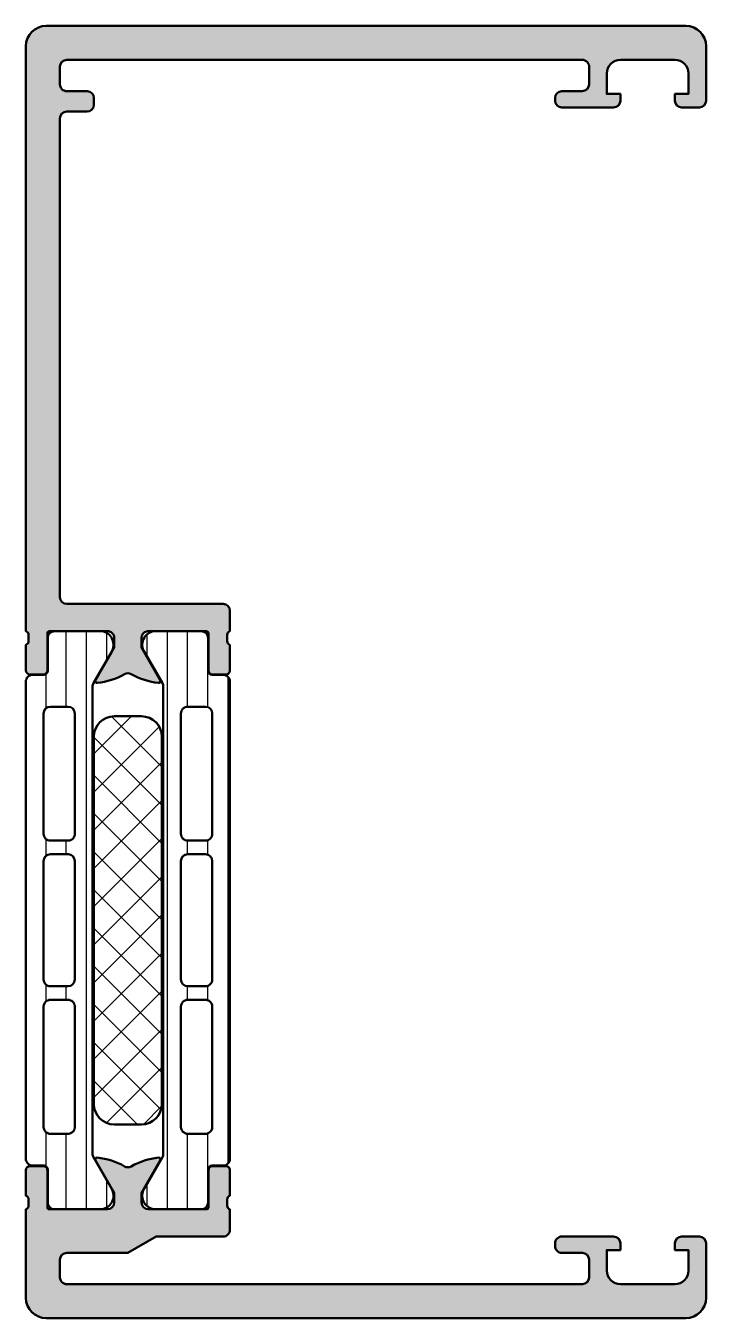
# Model space of a CAD drawing. Extents: x 0 to 50, y 0 to 95.
import ezdxf

# ---------------------------------------------------------------- set-up
doc = ezdxf.new("R2010")
doc.units = 0
for name, color, linetype, lineweight in [('0S-Alu contour', 7, 'Continuous', 50), ('0S-Alu hatch', 252, 'Continuous', 25), ('0S-Plastic contour', 254, 'Continuous', 50), ('0S-Plastic hatch', 253, 'Continuous', 25), ('0S-PT contour', 91, 'Continuous', 50), ('0S-PT hatch', 103, 'Continuous', 25)]:
    doc.layers.add(name, color=color, linetype=linetype, lineweight=lineweight)
pattern_1 = [(90, (0, 0), (-1.4859, 0), [])]

# ---------------------------------------------------------------- blocks, each defined once
blk = doc.blocks.new('347360__D54061AF_8DDD_48C8_8653_95CBA10AABAC_')
at = {"layer": '0S-Alu hatch'}
h = blk.add_hatch(color=256, dxfattribs=at)
edge = h.paths.add_edge_path()
edge.add_line((2.13e-14, 93.50000762937893), (2.13e-14, 50.50001144409177))
edge.add_ellipse((-0.0788364465430547, 50.23249085209862), major_axis=(-0.2788950563274777, 0), ratio=1, start_angle=178.8354106259022, end_angle=253.58012358050348, ccw=False)
edge.add_line((0.2000010000000326, 50.22682244410024), (0.2000010000000358, 49.77322844410029))
edge.add_ellipse((-0.0788670956431253, 49.76756778462319), major_axis=(-0.2789255417371433, 0), ratio=1, start_angle=106.4245945553568, end_angle=181.1628700728938, ccw=False)
edge.add_line((5.03e-14, 49.50002444410026), (4.97e-14, 47.62001344409177))
edge.add_arc((0.300000000000054, 47.62001344409176), 0.3000000000000043, 180, 270)
edge.add_line((0.300000000000054, 47.32001344409176), (1.279974319042842, 47.32001344409176))
edge.add_arc((1.279974319042828, 47.62001344409175), 0.2999999999999971, 270.0000000000027, 360)
edge.add_line((1.579974319042825, 47.62001344409175), (1.579974319042797, 50.38001144409176))
edge.add_ellipse((1.69997431904282, 50.38001144409174), major_axis=(-0.1200000000000234, 0), ratio=1, start_angle=270.0000000000022, end_angle=360, ccw=False)
edge.add_line((1.699974319042816, 50.50001144409177), (6.000000000000021, 50.50001144409177))
edge.add_ellipse((6.000000000000039, 50.00001144409175), major_axis=(-0.5000000000000142, 0), ratio=1, start_angle=180, end_angle=270.00000000000205, ccw=False)
edge.add_line((6.500000000000049, 50.00001144409175), (6.500000000000021, 49.30001144409178))
edge.add_line((6.500000000000021, 49.30001144409178), (5.121279662888774, 46.91178895649833))
edge.add_arc((5.23811978464833, 46.83813122874009), 0.1381197846483068, 147.7720668596282, 275.622577550793)
edge.add_arc((4.761776758826213, 51.67662030593954), 4.999999999999959, 275.6225775507937, 299.858443249257)
edge.add_ellipse((7.500000415319462, 46.90670089288645), major_axis=(-0.5000000000000375, 0), ratio=1, start_angle=240.1415667282923, end_angle=299.85844324925404, ccw=False)
edge.add_arc((10.23822324117367, 51.67662078277679), 5.000000000000002, 240.1415667282934, 264.3774224492077)
edge.add_arc((9.76188021535168, 46.83813170557723), 0.1381197846482663, 264.37742244921, 392.2279331403752)
edge.add_line((9.878720337111197, 46.91178943333546), (8.499999999999964, 49.30001192092894))
edge.add_line((8.499999999999964, 49.30001192092894), (8.499999999999979, 50.00001192092892))
edge.add_ellipse((8.999999999999966, 50.00001192092894), major_axis=(-0.4999999999999876, 0), ratio=1, start_angle=269.9999999999994, end_angle=360, ccw=False)
edge.add_line((8.999999999999972, 50.50001192092892), (13.30002568095718, 50.50001192092892))
edge.add_ellipse((13.30002568095718, 50.38001192092894), major_axis=(-0.1199999999999832, 0), ratio=1, start_angle=180, end_angle=269.99999999999744, ccw=False)
edge.add_line((13.42002568095716, 50.38001192092895), (13.42002568095716, 47.62001392092895))
edge.add_arc((13.72002568095717, 47.62001392092892), 0.3000000000000114, 180, 270)
edge.add_line((13.72002568095717, 47.32001392092891), (14.69999999999995, 47.32001392092894))
edge.add_arc((14.69999999999997, 47.62001392092893), 0.2999999999999971, 269.9999999999973, 360)
edge.add_line((14.99999999999996, 47.62001392092893), (14.99999999999996, 49.50002492093739))
edge.add_ellipse((15.07886709564318, 49.76756826146036), major_axis=(-0.2789255417371929, 0), ratio=1, start_angle=-1.1628700728962258, end_angle=73.57540544463671, ccw=False)
edge.add_line((14.79999899999997, 49.77322892093747), (14.79999899999998, 50.22682292093745))
edge.add_ellipse((15.07882580979178, 50.23249111270431), major_axis=(-0.278884417378558, 0), ratio=1, start_angle=-73.58012358050507, end_angle=1.1645893741006716, ccw=False)
edge.add_line((14.99999237060545, 50.50000149964777), (14.99999237060547, 52.00001144408654))
edge.add_arc((14.49999237060541, 52.00001144409173), 0.500000000000064, 0, 90)
edge.add_line((14.49999237060541, 52.50001144409179), (2.999992370605461, 52.50001144409179))
edge.add_ellipse((2.99999237060026, 53.00001144410117), major_axis=(-0.5000000000093792, 0), ratio=1, start_angle=0.0004371321069243095, end_angle=90.000000000596, ccw=False)
edge.add_line((2.499992370605433, 53.00000762940391), (2.499992370605433, 88.19999694823696))
edge.add_ellipse((2.999992370605477, 88.19999694824214), major_axis=(-0.5000000000000449, 0), ratio=1, start_angle=270.00000000000273, end_angle=360, ccw=False)
edge.add_line((2.999992370605454, 88.69999694824219), (4.499992370615906, 88.69999694824219))
edge.add_arc((4.499992370605497, 89.19999694824217), 0.4999999999999929, 270.0000000011929, 360)
edge.add_line((4.99999237060549, 89.19999694824217), (4.999992370605461, 89.69999694823699))
edge.add_arc((4.499992370605461, 89.69999694824219), 0.5, 0, 90)
edge.add_line((4.499992370605461, 90.19999694824219), (2.999992370615835, 90.19999694824219))
edge.add_ellipse((2.999992370605473, 90.69999694824216), major_axis=(-0.4999999999999858, 0), ratio=1, start_angle=0, end_angle=90.0000000011874, ccw=False)
edge.add_line((2.49999237060549, 90.69999694824216), (2.499992370605433, 91.99999999999477))
edge.add_ellipse((2.999992370605484, 91.99999999999993), major_axis=(-0.5000000000000516, 0), ratio=1, start_angle=270.0000000000002, end_angle=360, ccw=False)
edge.add_line((2.999992370605482, 92.5), (40.89998626708982, 92.5))
edge.add_ellipse((40.89998626708982, 91.99999999999999), major_axis=(-0.5000000000000142, 0), ratio=1, start_angle=180, end_angle=270.0000000000008, ccw=False)
edge.add_line((41.39998626708984, 92), (41.39998626708983, 90.69999694823699))
edge.add_ellipse((40.8999786376371, 90.70000457775313), major_axis=(-0.5000076295109405, 0), ratio=1, start_angle=89.9999999999992, end_angle=179.9991257349525, ccw=False)
edge.add_line((40.89997863763709, 90.19999694824219), (39.39998626708982, 90.19999694824219))
edge.add_arc((39.39998626708983, 89.69999694818397), 0.5000000000582006, 90.00000000000081, 179.9991257366199)
edge.add_line((38.89998626708984, 89.70000457757124), (38.89998626708985, 89.4999999999948))
edge.add_arc((39.39998626708987, 89.50000000000001), 0.5000000000000142, 180, 270)
edge.add_line((39.39998626708987, 89), (43.19998931883723, 89))
edge.add_arc((43.19997405959291, 89.5000152590219), 0.5000152592547341, 270.0017485272334, 360)
edge.add_line((43.69998931884764, 89.5000152590219), (43.69998931884764, 90))
edge.add_line((43.69998931884764, 90), (42.69998931884765, 90))
edge.add_line((42.69998931884765, 90), (42.69998931884765, 91.49999999998958))
edge.add_ellipse((43.69998931884764, 91.50000000000001), major_axis=(-0.9999999999999928, 0), ratio=1, start_angle=269.9999999999996, end_angle=360, ccw=False)
edge.add_line((43.69998931884764, 92.5), (47.69998931884765, 92.5))
edge.add_ellipse((47.69997405982574, 91.4999847410945), major_axis=(-1.000015259021909, 0), ratio=1, start_angle=180, end_angle=269.999125735786, ccw=False)
edge.add_line((48.69998931884766, 91.4999847410945), (48.69998931884766, 90))
edge.add_line((48.69998931884766, 90), (47.69998931884765, 90))
edge.add_line((47.69998931884765, 90), (47.69998931884765, 89.4999999999948))
edge.add_arc((48.19998931884765, 89.50000000000001), 0.5000000000000071, 180, 270)
edge.add_line((48.19998931884765, 89), (49.49998474116316, 89))
edge.add_arc((49.49998474115274, 89.50000762951095), 0.5000076295109439, 270.0000000011944, 359.9991257349525)
edge.add_line((49.99999237060547, 89.49999999999272), (49.99999237060547, 93.4999999999844))
edge.add_arc((48.49999237060546, 93.49999999999999), 1.500000000000014, 0, 90)
edge.add_line((48.49999237060546, 95), (1.499992370605461, 95))
edge.add_arc((1.499992370605466, 93.50000762939457), 1.499992370605445, 90.00000000000018, 180)
at = {"layer": '0S-Alu contour', "color": 7}
for points in [[(48.49999237060546, 95), (1.499992370605461, 95)], [(2.13e-14, 93.50000762937893), (2.13e-14, 50.50001144409177)], [(49.99999237060547, 89.49999999999272), (49.99999237060547, 93.4999999999844)], [(2.999992370605482, 92.5), (40.89998626708982, 92.5)], [(43.69998931884764, 92.5), (47.69998931884765, 92.5)], [(2.49999237060549, 90.69999694824216), (2.499992370605433, 91.99999999999477)], [(41.39998626708984, 92), (41.39998626708983, 90.69999694823699)], [(43.69998931884764, 89.5000152590219), (43.69998931884764, 90), (42.69998931884765, 90), (42.69998931884765, 91.49999999998958)], [(48.69998931884766, 91.4999847410945), (48.69998931884766, 90), (47.69998931884765, 90), (47.69998931884765, 89.4999999999948)], [(4.499992370605461, 90.19999694824219), (2.999992370615835, 90.19999694824219)], [(4.99999237060549, 89.19999694824217), (4.999992370605461, 89.69999694823699)], [(38.89998626708984, 89.70000457757124), (38.89998626708985, 89.4999999999948)], [(40.89997863763709, 90.19999694824219), (39.39998626708982, 90.19999694824219)], [(2.999992370605454, 88.69999694824219), (4.499992370615906, 88.69999694824219)], [(39.39998626708987, 89), (43.19998931883723, 89)], [(48.19998931884765, 89), (49.49998474116316, 89)], [(2.499992370605433, 53.00000762940391), (2.499992370605433, 88.19999694823696)], [(14.49999237060541, 52.50001144409179), (2.999992370605461, 52.50001144409179)], [(14.99999237060545, 50.50000149964777), (14.99999237060547, 52.00001144408654)], [(1.579974319042825, 47.62001344409175), (1.579974319042797, 50.38001144409176)], [(1.699974319042816, 50.50001144409177), (6.000000000000021, 50.50001144409177)], [(8.999999999999972, 50.50001192092892), (13.30002568095718, 50.50001192092892)], [(13.42002568095716, 50.38001192092895), (13.42002568095716, 47.62001392092895)], [(5.03e-14, 49.50002444410026), (4.97e-14, 47.62001344409177)], [(0.2000010000000326, 50.22682244410024), (0.2000010000000358, 49.77322844410029)], [(6.500000000000049, 50.00001144409175), (6.500000000000021, 49.30001144409178), (5.121279662888774, 46.91178895649833)], [(9.878720337111197, 46.91178943333546), (8.499999999999964, 49.30001192092894), (8.499999999999979, 50.00001192092892)], [(14.79999899999997, 49.77322892093747), (14.79999899999998, 50.22682292093745)], [(14.99999999999996, 47.62001392092893), (14.99999999999996, 49.50002492093739)], [(0.300000000000054, 47.32001344409176), (1.279974319042842, 47.32001344409176)], [(13.72002568095717, 47.32001392092891), (14.69999999999995, 47.32001392092894)]]:
    blk.add_lwpolyline(points, dxfattribs=at)
for centre, radius, start, end in [((1.499992370605466, 93.50000762939457), 1.499992370605445, 90.00000000000018, 180), ((48.49999237060546, 93.49999999999999), 1.500000000000014, 0, 90), ((4.499992370605461, 89.69999694824219), 0.5, 0, 90), ((39.39998626708983, 89.69999694818397), 0.5000000000582006, 90.00000000000081, 179.9991257366199), ((39.39998626708987, 89.50000000000001), 0.5000000000000142, 180, 270), ((43.19997405959291, 89.5000152590219), 0.5000152592547341, 270.0017485272334, 0), ((48.19998931884765, 89.50000000000001), 0.5000000000000071, 180, 270), ((49.49998474115274, 89.50000762951095), 0.5000076295109439, 270.0000000011944, 359.9991257349525), ((4.499992370605497, 89.19999694824217), 0.4999999999999929, 270.0000000011929, 0), ((14.49999237060541, 52.00001144409173), 0.500000000000064, 0, 90), ((0.300000000000054, 47.62001344409176), 0.3000000000000043, 180, 270), ((1.279974319042828, 47.62001344409175), 0.2999999999999971, 270.0000000000027, 0), ((13.72002568095717, 47.62001392092892), 0.3000000000000114, 180, 270), ((14.69999999999997, 47.62001392092893), 0.2999999999999971, 269.9999999999973, 0), ((5.23811978464833, 46.83813122874009), 0.1381197846483068, 147.7720668596282, 275.622577550793), ((4.761776758826213, 51.67662030593954), 4.999999999999959, 275.6225775507937, 299.858443249257), ((10.23822324117367, 51.67662078277679), 5.000000000000002, 240.1415667282934, 264.3774224492077), ((9.76188021535168, 46.83813170557723), 0.1381197846482663, 264.37742244921, 32.22793314037525)]:
    blk.add_arc(centre, radius, start, end, dxfattribs=at)
at = {"layer": '0S-Alu contour', "color": 7, "extrusion": (0, 0, -1)}
for centre, radius, start, end in [((-2.999992370605484, 91.99999999999993), 0.5000000000000516, 0, 89.9999999999998), ((-40.89998626708982, 91.99999999999999), 0.5000000000000142, 89.9999999999992, 180), ((-43.69998931884764, 91.50000000000001), 0.9999999999999928, 0, 90.0000000000004), ((-47.69997405982574, 91.4999847410945), 1.000015259021909, 90.000874264214, 180), ((-2.999992370605473, 90.69999694824216), 0.4999999999999858, 269.9999999988126, 0), ((-40.8999786376371, 90.70000457775313), 0.5000076295109405, 180.0008742650475, 270.0000000000008), ((-2.999992370605477, 88.19999694824214), 0.5000000000000449, 0, 89.99999999999729), ((-2.99999237060026, 53.00001144410117), 0.5000000000093792, 269.999999999404, 359.9995628678931), ((0.0788364465430547, 50.23249085209862), 0.2788950563274777, 106.4198764194965, 181.1645893740978), ((-1.69997431904282, 50.38001144409174), 0.1200000000000234, 0, 89.99999999999777), ((-6.000000000000039, 50.00001144409175), 0.5000000000000142, 89.99999999999797, 180), ((-8.999999999999966, 50.00001192092894), 0.4999999999999876, 0, 90.00000000000063), ((-13.30002568095718, 50.38001192092894), 0.1199999999999832, 90.00000000000254, 180), ((-15.07882580979178, 50.23249111270431), 0.278884417378558, 358.8354106258993, 73.58012358050505), ((0.0788670956431253, 49.76756778462319), 0.2789255417371433, 178.8371299271062, 253.5754054446432), ((-15.07886709564318, 49.76756826146036), 0.2789255417371929, 286.4245945553633, 1.162870072896254), ((-7.500000415319462, 46.90670089288645), 0.5000000000000375, 60.14155675074598, 119.8584332717077)]:
    blk.add_arc(centre, radius, start, end, dxfattribs=at)
blk = doc.blocks.new('284013__E1E2857A_CF78_4829_8A2C_AEB4FCBEB724___E35D1C4D_C766_4CEA_B4B8_983F280C32CA_')
at = {"layer": '0S-Plastic hatch'}
h = blk.add_hatch(dxfattribs=at)
h.set_pattern_fill('ANSI31', color=256, scale=0.4680000000000001, angle=45, style=0)
h.set_pattern_definition(pattern_1)
edge = h.paths.add_edge_path()
edge.add_line((-0.0012467035581391, 46.79235132416485), (-0.0001340142633989, 11.70985797248088))
edge.add_arc((0.4998633065964545, 11.70987340386518), 0.4999973210979823, 180.001768315893, 270.0023822800018)
edge.add_line((0.4998840957999318, 11.20987608319939), (1.310215428614049, 11.20990470961758))
edge.add_ellipse((1.310226294848365, 10.90990470981438), major_axis=(-0.299999999999997, 0), ratio=1, start_angle=180.0020752978986, end_angle=270.0020752978854, ccw=False)
edge.add_line((1.610226294651571, 10.90991557604876), (1.60998127407075, 8.50991718266322))
edge.add_arc((2.109977251276986, 8.509932653282977), 0.4999959774455781, 180.0017728167248, 270.0023777790715)
edge.add_line((2.109998001146886, 8.009936676267959), (5.58653949695273, 8.01006332373204))
edge.add_arc((5.444192996070955, 8.99987624320274), 0.99999607092448, 278.1836833497855, 392.7290913977265)
edge.add_line((6.285426062291204, 9.54054163895327), (4.966873632834801, 11.82415072820264))
edge.add_ellipse((5.399877294086848, 12.07416638639704), major_axis=(-0.5000000000000548, 0), ratio=1, start_angle=0.0021352027151237962, end_angle=30.002071897230223, ccw=False)
edge.add_line((4.899877294433988, 12.07414775323825), (4.898790982002924, 46.42841650883724))
edge.add_ellipse((5.398790981693654, 46.42843409645905), major_axis=(-0.5000000000000546, 0), ratio=1, start_angle=-29.997921301460906, end_angle=0.002015393048509395, ccw=False)
edge.add_line((4.96576921005295, 46.67841838653585), (6.284156207839994, 48.96212298779094))
edge.add_arc((5.442883977181207, 49.50272744188541), 0.999996070924482, 327.2750591980466, 441.8204672459869)
edge.add_line((5.585158774095422, 50.49255067056184), (2.108617278289578, 50.49242402309775))
edge.add_arc((2.108632748909335, 49.99242804589152), 0.4999959774455675, 90.00177281669983, 180.0023777790715)
edge.add_line((1.608636771894328, 49.99240729602163), (1.609055652107126, 47.59240892668312))
edge.add_ellipse((1.309055652303919, 47.5923980604488), major_axis=(-0.2999999999999983, 0), ratio=1, start_angle=90.00207529789878, end_angle=180.0020752978986, ccw=False)
edge.add_line((1.309066518538305, 47.2923980606456), (0.4987351857233327, 47.2923694342274))
edge.add_arc((0.4987506171076359, 46.79237211336756), 0.4999973210979623, 90.00176831585982, 180.0023822800018)
edge = h.paths.add_edge_path()
edge.add_ellipse((1.799299425531599, 44.45130058249147), major_axis=(-0.4999847412109306, 0), ratio=1, start_angle=270, end_angle=360, ccw=False)
edge.add_line((1.799299425531599, 44.9512853237024), (3.099310106683957, 44.9512853237024))
edge.add_ellipse((3.099310106683957, 44.45127006491335), major_axis=(-0.5000152587890554, 0), ratio=1, start_angle=180, end_angle=270, ccw=False)
edge.add_line((3.599325365473012, 44.45127006490816), (3.59932536547301, 35.60129142722047))
edge.add_ellipse((3.099329004829687, 35.60128778786141), major_axis=(-0.4999963606565682, 0), ratio=1, start_angle=89.99958295740907, end_angle=180.0004170428646, ccw=False)
edge.add_line((3.09932536547301, 35.10129142721809), (1.799331259206248, 35.10129142721809))
edge.add_ellipse((1.799314686408289, 35.60129142903105), major_axis=(-0.5000000020876216, 0), ratio=1, start_angle=0, end_angle=90.00189910274798, ccw=False)
edge.add_line((1.299314684320667, 35.60129142721294), (1.299314684320668, 44.45130058249147))
edge = h.paths.add_edge_path()
edge.add_line((3.59932536547301, 33.6012914272129), (3.599325365473009, 24.90128532369721))
edge.add_ellipse((3.099325365472994, 24.90128532370242), major_axis=(-0.5000000000000142, 0), ratio=1, start_angle=90, end_angle=180, ccw=False)
edge.add_line((3.099325365472994, 24.4012853237024), (1.799314684331067, 24.4012853237024))
edge.add_ellipse((1.79931468432065, 24.90128532370241), major_axis=(-0.5, 0), ratio=1, start_angle=0, end_angle=90.00000000119371, ccw=False)
edge.add_line((1.29931468432065, 24.90128532370241), (1.299314684320666, 33.60129142721289))
edge.add_ellipse((1.799314684320666, 33.60129142721809), major_axis=(-0.5, 0), ratio=1, start_angle=270, end_angle=360, ccw=False)
edge.add_line((1.799314684320666, 34.10129142721809), (3.099325365473025, 34.10129142721809))
edge.add_ellipse((3.099325365473021, 33.6012914272181), major_axis=(-0.4999999999999894, 0), ratio=1, start_angle=180, end_angle=269.9999999999996, ccw=False)
edge = h.paths.add_edge_path()
edge.add_line((1.299314684310274, 14.05129142791138), (1.299314684310276, 22.90128532439565))
edge.add_ellipse((1.799314686467582, 22.9012853225182), major_axis=(-0.5000000021573064, 0), ratio=1, start_angle=269.99810091050426, end_angle=360, ccw=False)
edge.add_line((1.799331259149896, 23.40128532440085), (3.09932536546029, 23.40128532440087))
edge.add_ellipse((3.099329004819355, 22.9012889637576), major_axis=(-0.4999963606565109, 0), ratio=1, start_angle=179.9995829571355, end_angle=270.0004170428646, ccw=False)
edge.add_line((3.59932536546262, 22.90128532440084), (3.599325365462619, 14.05129142791898))
edge.add_ellipse((3.099329004819242, 14.05128778855991), major_axis=(-0.4999963606566215, 0), ratio=1, start_angle=89.9995829574151, end_angle=180.0004170428646, ccw=False)
edge.add_line((3.099325365462618, 13.55129142791654), (1.799331259195854, 13.55129142791654))
edge.add_ellipse((1.799314686397895, 14.05129142972951), major_axis=(-0.5000000020876207, 0), ratio=1, start_angle=0, end_angle=90.00189910274798, ccw=False)
at = {"layer": '0S-Alu contour', "color": 7}
for points in [[(1.799299425531599, 44.9512853237024), (3.099310106683957, 44.9512853237024)], [(1.299314684320667, 35.60129142721294), (1.299314684320668, 44.45130058249147)], [(3.599325365473012, 44.45127006490816), (3.59932536547301, 35.60129142722047)], [(3.09932536547301, 35.10129142721809), (1.799331259206248, 35.10129142721809)], [(1.29931468432065, 24.90128532370241), (1.299314684320666, 33.60129142721289)], [(1.799314684320666, 34.10129142721809), (3.099325365473025, 34.10129142721809)], [(3.59932536547301, 33.6012914272129), (3.599325365473009, 24.90128532369721)], [(3.099325365472994, 24.4012853237024), (1.799314684331067, 24.4012853237024)], [(1.299314684310274, 14.05129142791138), (1.299314684310276, 22.90128532439565)], [(1.799331259149896, 23.40128532440085), (3.09932536546029, 23.40128532440087)], [(3.59932536546262, 22.90128532440084), (3.599325365462619, 14.05129142791898)], [(3.099325365462618, 13.55129142791654), (1.799331259195854, 13.55129142791654)]]:
    blk.add_lwpolyline(points, dxfattribs=at)
at = {"layer": '0S-Alu contour', "color": 7, "extrusion": (0, 0, -1)}
for centre, radius, start, end in [((-1.799299425531599, 44.45130058249147), 0.4999847412109306, 0, 90), ((-3.099310106683957, 44.45127006491335), 0.5000152587890554, 90, 180), ((-1.799314686408289, 35.60129142903105), 0.5000000020876216, 269.998100897252, 0), ((-3.099329004829687, 35.60128778786141), 0.4999963606565682, 179.9995829571354, 270.000417042591), ((-1.799314684320666, 33.60129142721809), 0.5, 0, 90), ((-3.099325365473021, 33.6012914272181), 0.4999999999999894, 90.0000000000004, 180), ((-1.79931468432065, 24.90128532370241), 0.5, 269.9999999988063, 0), ((-3.099325365472994, 24.90128532370242), 0.5000000000000142, 180, 270), ((-1.799314686467582, 22.9012853225182), 0.5000000021573064, 0, 90.00189908949574), ((-3.099329004819355, 22.9012889637576), 0.4999963606565109, 89.99958295713537, 180.0004170428646), ((-1.799314686397895, 14.05129142972951), 0.5000000020876207, 269.998100897252, 0), ((-3.099329004819242, 14.05128778855991), 0.4999963606566215, 179.9995829571354, 270.0004170425849)]:
    blk.add_arc(centre, radius, start, end, dxfattribs=at)
at = {"layer": '0S-Plastic contour', "color": 7}
for points in [[(5.585158774095422, 50.49255067056184), (2.108617278289578, 50.49242402309775)], [(1.608636771894328, 49.99240729602163), (1.609055652107126, 47.59240892668312)], [(4.96576921005295, 46.67841838653585), (6.284156207839994, 48.96212298779094)], [(-0.0012467035581391, 46.79235132416485), (-0.0001340142633989, 11.70985797248088)], [(1.309066518538305, 47.2923980606456), (0.4987351857233327, 47.2923694342274)], [(4.899877294433988, 12.07414775323825), (4.898790982002924, 46.42841650883724)], [(6.285426062291204, 9.54054163895327), (4.966873632834801, 11.82415072820264)], [(0.4998840957999318, 11.20987608319939), (1.310215428614049, 11.20990470961758)], [(1.610226294651571, 10.90991557604876), (1.60998127407075, 8.50991718266322)], [(2.109998001146886, 8.009936676267959), (5.58653949695273, 8.01006332373204)]]:
    blk.add_lwpolyline(points, dxfattribs=at)
for centre, radius, start, end in [((2.108632748909335, 49.99242804589152), 0.4999959774455675, 90.00177281669983, 180.0023777790715), ((5.442883977181207, 49.50272744188541), 0.999996070924482, 327.2750591980466, 81.8204672459869), ((0.4987506171076359, 46.79237211336756), 0.4999973210979623, 90.00176831585982, 180.0023822800018), ((0.4998633065964545, 11.70987340386518), 0.4999973210979823, 180.001768315893, 270.0023822800018), ((5.444192996070955, 8.99987624320274), 0.99999607092448, 278.1836833497855, 32.72909139772652), ((2.109977251276986, 8.509932653282977), 0.4999959774455781, 180.0017728167248, 270.0023777790715)]:
    blk.add_arc(centre, radius, start, end, dxfattribs=at)
at = {"layer": '0S-Plastic contour', "color": 7, "extrusion": (0, 0, -1)}
for centre, radius, start, end in [((-1.309055652303919, 47.5923980604488), 0.2999999999999983, 179.9979247021014, 269.9979247021012), ((-5.398790981693654, 46.42843409645905), 0.5000000000000546, 359.9979846069515, 29.99792130146082), ((-5.399877294086848, 12.07416638639704), 0.5000000000000548, 329.9979281027698, 359.9978647972849), ((-1.310226294848365, 10.90990470981438), 0.299999999999997, 89.99792470211455, 179.9979247021014)]:
    blk.add_arc(centre, radius, start, end, dxfattribs=at)
blk = doc.blocks.new('284013__D1383604_CA91_45D7_9277_7E76BE8F2562___E6EBF105_6AED_401D_83E3_6C3AB80F2539_')
at = {"layer": '0S-Plastic hatch'}
h = blk.add_hatch(dxfattribs=at)
h.set_pattern_fill('ANSI31', color=256, scale=0.4680000000000001, angle=45, style=0)
h.set_pattern_definition(pattern_1)
edge = h.paths.add_edge_path()
edge.add_line((15.00124670355821, 46.79235084732768), (15.00013401426347, 11.70985749564372))
edge.add_ellipse((14.50013669340362, 11.70987292702801), major_axis=(-0.4999973210979801, 0), ratio=1, start_angle=89.99761771999778, end_angle=179.998231684107, ccw=False)
edge.add_line((14.50011590420014, 11.20987560636222), (13.68978457138602, 11.20990423278042))
edge.add_arc((13.6897737051517, 10.90990423297721), 0.2999999999999987, 89.99792470211489, 179.9979247021014)
edge.add_line((13.38977370534849, 10.9099150992116), (13.39001872592932, 8.509916705826056))
edge.add_ellipse((12.89002274872308, 8.509932176445812), major_axis=(-0.4999959774455764, 0), ratio=1, start_angle=89.99762222092829, end_angle=179.9982271832753, ccw=False)
edge.add_line((12.89000199885318, 8.009936199430795), (9.413460503047338, 8.010062846894877))
edge.add_ellipse((9.55580700392911, 8.999875766365578), major_axis=(-0.9999960709244797, 0), ratio=1, start_angle=-32.72909139772662, end_angle=81.81631665021462, ccw=False)
edge.add_line((8.714573937708863, 9.54054116211611), (10.03312636716526, 11.82415025136548))
edge.add_arc((9.600122705933487, 12.07416590955303), 0.4999999999895045, 329.997928102288, 359.9978647979676)
edge.add_line((10.10012270557579, 12.0741472764002), (10.10120901799715, 46.42841603200007))
edge.add_arc((9.601209018341446, 46.42843361963055), 0.4999999999822739, 359.9979846060473, 389.9979213026098)
edge.add_line((10.03423078996174, 46.67841790970713), (8.71584379216008, 48.96212251095377))
edge.add_ellipse((9.55711602281886, 49.50272696504826), major_axis=(-0.9999960709244797, 0), ratio=1, start_angle=-81.82046724598717, end_angle=32.724940801954006, ccw=False)
edge.add_line((9.414841225904652, 50.49255019372468), (12.8913827217105, 50.49242354626059))
edge.add_ellipse((12.89136725109075, 49.99242756905437), major_axis=(-0.4999959774455604, 0), ratio=1, start_angle=179.9976222209286, end_angle=269.9982271833019, ccw=False)
edge.add_line((13.39136322810575, 49.99240681918447), (13.39094434789295, 47.59240844984597))
edge.add_arc((13.69094434769621, 47.59239758361167), 0.3000000000000183, 179.9979247021014, 269.9979247021013)
edge.add_line((13.69093348146183, 47.29239758380844), (14.50126481427674, 47.29236895739023))
edge.add_ellipse((14.50124938289246, 46.79237163653041), major_axis=(-0.4999973210979481, 0), ratio=1, start_angle=179.9976177199983, end_angle=269.99823168414275, ccw=False)
edge = h.paths.add_edge_path()
edge.add_line((11.40067463452706, 44.45126958807099), (11.40067463452706, 35.60129095038093))
edge.add_arc((11.90067099517038, 35.60128731102424), 0.4999963606565535, 179.9995829571354, 270.0004170428646)
edge.add_line((11.90067463452944, 35.10129095038093), (13.20066874079498, 35.10129095038093))
edge.add_arc((13.20068531359177, 35.60129095219392), 0.5000000020876368, 269.998100897386, 360)
edge.add_line((13.7006853156794, 35.60129095219392), (13.7006853156794, 44.45130010564912))
edge.add_arc((13.20070057446851, 44.45130010565433), 0.4999847412109091, 0, 90)
edge.add_line((13.20070057446851, 44.95128484686524), (11.90068989331612, 44.95128484686524))
edge.add_arc((11.9006898933161, 44.4512695880762), 0.5000152587890412, 89.99999999999756, 180)
edge = h.paths.add_edge_path()
edge.add_line((11.40067463452706, 33.60129095037573), (11.40067463452706, 24.90128484686005))
edge.add_arc((11.90067463452705, 24.90128484686524), 0.5, 180, 270)
edge.add_line((11.90067463452705, 24.40128484686524), (13.200685315669, 24.40128484686524))
edge.add_arc((13.20068531567943, 24.90128484686524), 0.4999999999999894, 269.9999999988051, 360)
edge.add_line((13.70068531567942, 24.90128484686524), (13.7006853156794, 33.60129095037573))
edge.add_arc((13.20068531567941, 33.60129095038093), 0.5, 0, 90)
edge.add_line((13.20068531567941, 34.10129095038093), (11.90067463452705, 34.10129095038093))
edge.add_arc((11.90067463452707, 33.60129095038088), 0.5000000000000125, 90.00000000000306, 180)
edge = h.paths.add_edge_path()
edge.add_line((11.40067463453745, 22.90128484756368), (11.40067463453745, 14.05129095107938))
edge.add_arc((11.90067099518083, 14.05128731172275), 0.4999963606566246, 179.9995829571354, 270.0004170428646)
edge.add_line((11.9006746345399, 13.55129095107937), (13.20066874080535, 13.55129095107938))
edge.add_arc((13.20068531360218, 14.05129095289233), 0.5000000020876137, 269.9981008973817, 360)
edge.add_line((13.70068531568979, 14.05129095289233), (13.70068531568979, 22.90128484755849))
edge.add_arc((13.20068531353249, 22.90128484568104), 0.5000000021573042, 0, 90.00189908931405)
edge.add_line((13.20066874085176, 23.40128484756369), (11.90067463453743, 23.4012848475637))
edge.add_arc((11.90067099518071, 22.90128848692044), 0.4999963606565056, 89.99958295740348, 180.0004170428646)
at = {"layer": '0S-Alu contour', "color": 7}
for points in [[(13.20070057446851, 44.95128484686524), (11.90068989331612, 44.95128484686524)], [(11.40067463452706, 44.45126958807099), (11.40067463452706, 35.60129095038093)], [(13.7006853156794, 35.60129095219392), (13.7006853156794, 44.45130010564912)], [(11.90067463452944, 35.10129095038093), (13.20066874079498, 35.10129095038093)], [(11.40067463452706, 33.60129095037573), (11.40067463452706, 24.90128484686005)], [(13.20068531567941, 34.10129095038093), (11.90067463452705, 34.10129095038093)], [(13.70068531567942, 24.90128484686524), (13.7006853156794, 33.60129095037573)], [(11.90067463452705, 24.40128484686524), (13.200685315669, 24.40128484686524)], [(11.40067463453745, 22.90128484756368), (11.40067463453745, 14.05129095107938)], [(13.20066874085176, 23.40128484756369), (11.90067463453743, 23.4012848475637)], [(13.70068531568979, 14.05129095289233), (13.70068531568979, 22.90128484755849)], [(11.9006746345399, 13.55129095107937), (13.20066874080535, 13.55129095107938)]]:
    blk.add_lwpolyline(points, dxfattribs=at)
for centre, radius, start, end in [((11.9006898933161, 44.4512695880762), 0.5000152587890412, 89.99999999999756, 180), ((13.20070057446851, 44.45130010565433), 0.4999847412109091, 0, 90), ((11.90067099517038, 35.60128731102424), 0.4999963606565535, 179.9995829571354, 270.0004170428646), ((13.20068531359177, 35.60129095219392), 0.5000000020876368, 269.998100897386, 0), ((11.90067463452707, 33.60129095038088), 0.5000000000000125, 90.00000000000306, 180), ((13.20068531567941, 33.60129095038093), 0.5, 0, 90), ((11.90067463452705, 24.90128484686524), 0.5, 180, 270), ((13.20068531567943, 24.90128484686524), 0.4999999999999894, 269.9999999988051, 0), ((11.90067099518071, 22.90128848692044), 0.4999963606565056, 89.99958295740348, 180.0004170428646), ((13.20068531353249, 22.90128484568104), 0.5000000021573042, 0, 90.00189908931405), ((11.90067099518083, 14.05128731172275), 0.4999963606566246, 179.9995829571354, 270.0004170428646), ((13.20068531360218, 14.05129095289233), 0.5000000020876137, 269.9981008973817, 0)]:
    blk.add_arc(centre, radius, start, end, dxfattribs=at)
at = {"layer": '0S-Plastic contour', "color": 7}
for points in [[(9.414841225904652, 50.49255019372468), (12.8913827217105, 50.49242354626059)], [(13.39136322810575, 49.99240681918447), (13.39094434789295, 47.59240844984597)], [(10.03423078996174, 46.67841790970713), (8.71584379216008, 48.96212251095377)], [(13.69093348146183, 47.29239758380844), (14.50126481427674, 47.29236895739023)], [(15.00124670355821, 46.79235084732768), (15.00013401426347, 11.70985749564372)], [(10.10012270557579, 12.0741472764002), (10.10120901799715, 46.42841603200007)], [(8.714573937708863, 9.54054116211611), (10.03312636716526, 11.82415025136548)], [(13.38977370534849, 10.9099150992116), (13.39001872592932, 8.509916705826056)], [(14.50011590420014, 11.20987560636222), (13.68978457138602, 11.20990423278042)], [(12.89000199885318, 8.009936199430795), (9.413460503047338, 8.010062846894877)]]:
    blk.add_lwpolyline(points, dxfattribs=at)
at = {"layer": '0S-Plastic contour', "color": 7, "extrusion": (0, 0, -1)}
for centre, radius, start, end in [((-9.55711602281886, 49.50272696504826), 0.9999960709244797, 327.275059198046, 81.82046724598729), ((-12.89136725109075, 49.99242756905437), 0.4999959774455604, 90.00177281669811, 180.0023777790715), ((-14.50124938289246, 46.79237163653041), 0.4999973210979481, 90.00176831585723, 180.0023822800018), ((-14.50013669340362, 11.70987292702801), 0.4999973210979801, 180.001768315893, 270.0023822800022), ((-9.55580700392911, 8.999875766365578), 0.9999960709244797, 278.1836833497854, 32.72909139772663), ((-12.89002274872308, 8.509932176445812), 0.4999959774455764, 180.0017728167248, 270.0023777790717)]:
    blk.add_arc(centre, radius, start, end, dxfattribs=at)
at = {"layer": '0S-Plastic contour', "color": 7}
for centre, radius, start, end in [((13.69094434769621, 47.59239758361167), 0.3000000000000183, 179.9979247021014, 269.9979247021013), ((9.601209018341446, 46.42843361963055), 0.4999999999822739, 359.9979846060473, 29.99792130260975), ((9.600122705933487, 12.07416590955303), 0.4999999999895045, 329.997928102288, 359.9978647979676), ((13.6897737051517, 10.90990423297721), 0.2999999999999987, 89.99792470211489, 179.9979247021014)]:
    blk.add_arc(centre, radius, start, end, dxfattribs=at)
blk = doc.blocks.new('382610__39E585BA_F374_459C_98F7_7A85D8F1DED8_')
at = {"layer": '0S-PT hatch'}
h = blk.add_hatch(dxfattribs=at)
h.set_pattern_fill('ANSI37', color=256, scale=0.625, angle=90, style=0)
h.set_pattern_definition([(135, (0, 0), (-1.403165018917055, -1.403165018917055), []), (225, (0, 0), (1.403165018917055, -1.403165018917055), [])])
edge = h.paths.add_edge_path()
edge.add_line((4.999566663970313, 42.74133491530957), (4.999566663970313, 15.74133491530957))
edge.add_arc((6.499566663970313, 15.74133491530957), 1.5, 180, 270)
edge.add_line((6.499566663970313, 14.24133491530957), (8.499566663970313, 14.24133491530957))
edge.add_arc((8.499566663970313, 15.74133491530957), 1.5, 270, 360)
edge.add_line((9.999566663970313, 15.74133491530957), (9.999566663970313, 42.74133491530958))
edge.add_arc((8.499566663970313, 42.74133491530958), 1.5, 0, 90)
edge.add_line((8.499566663970313, 44.24133491530958), (6.499566663970313, 44.24133491530957))
edge.add_arc((6.499566663970313, 42.74133491530957), 1.5, 90, 180)
at = {"layer": '0S-PT contour', "color": 7}
for points in [[(8.499566663970313, 44.24133491530958), (6.499566663970313, 44.24133491530957)], [(4.999566663970313, 42.74133491530957), (4.999566663970313, 15.74133491530957)], [(9.999566663970313, 15.74133491530957), (9.999566663970313, 42.74133491530958)], [(6.499566663970313, 14.24133491530957), (8.499566663970313, 14.24133491530957)]]:
    blk.add_lwpolyline(points, dxfattribs=at)
for centre, start, end in [((6.499566663970313, 42.74133491530957), 90, 180), ((8.499566663970313, 42.74133491530958), 0, 90), ((6.499566663970313, 15.74133491530957), 180, 270), ((8.499566663970313, 15.74133491530957), 270, 0)]:
    blk.add_arc(centre, 1.5, start, end, dxfattribs=at)
blk = doc.blocks.new('182020__6D3F085D_21CA_4444_B4E4_249CB022CB7B_')
at = {"layer": '0S-Alu hatch'}
h = blk.add_hatch(color=256, dxfattribs=at)
edge = h.paths.add_edge_path()
edge.add_arc((1.500003112159878, 1.500003112159809), 1.500003112163038, 180.0001188770584, 269.9998811244958)
edge.add_line((1.5, -2e-16), (48.5, 0))
edge.add_arc((48.49999254442866, 1.500007455571342), 1.500007455589871, 270.0002847804324, 359.9997152194521)
edge.add_line((50, 1.499999999996975), (50, 5.5))
edge.add_arc((49.49999702003924, 5.499997020039235), 0.5000029799696418, 0.0003414763731697, 89.99965852368321)
edge.add_line((49.50000000000002, 5.999999999999997), (48.19998168945313, 6))
edge.add_arc((48.19999093979906, 5.500006008492583), 0.4999939915929865, 90.00106002430014, 180.0006885312608)
edge.add_line((47.69999694824218, 5.500000000000654), (47.69999694824218, 5))
edge.add_line((47.69999694824218, 5), (48.69999694824218, 5))
edge.add_line((48.69999694824218, 5), (48.69999694824218, 3.49999999999999))
edge.add_ellipse((47.69996443221516, 3.500032516027024), major_axis=(-1.000032516555648, 0), ratio=1, start_angle=90.00186297053767, end_angle=179.9981370293196, ccw=False)
edge.add_line((47.69999694824218, 2.500000000000002), (43.69999694824218, 2.5))
edge.add_ellipse((43.69999106728182, 3.499994119039631), major_axis=(-0.9999941190569245, 0), ratio=1, start_angle=-0.0003369562393800152, end_angle=90.00033695618998, ccw=False)
edge.add_line((42.69999694824218, 3.500000000000854), (42.69999694824218, 5))
edge.add_line((42.69999694824218, 5), (43.69999694824218, 5))
edge.add_line((43.69999694824218, 5), (43.69999694824218, 5.5))
edge.add_arc((43.19996985137684, 5.499972903134654), 0.5000270975995457, 0.0031049038423197, 89.99689509622472)
edge.add_line((43.19999694824218, 6), (39.39999389648438, 6))
edge.add_arc((39.3999878869379, 5.500006009546469), 0.4999939904896466, 89.9993113484227, 180.0006886514097)
edge.add_line((38.89999389648437, 5.50000000000145), (38.89999389648437, 5.299995422363266))
edge.add_arc((39.39997591093514, 5.299985065992341), 0.4999820145580235, 179.9988132042662, 270.0020610662639)
edge.add_line((39.39999389648436, 4.800003051757809), (40.89999389648435, 4.800003051757812))
edge.add_ellipse((40.89997266179938, 4.299981817072819), major_axis=(-0.5000212351358854, 0), ratio=1, start_angle=180.002433212203, end_angle=269.99756678768205, ccw=False)
edge.add_line((41.39999389648438, 4.300003051756791), (41.39999389648437, 2.999999999999993))
edge.add_ellipse((40.89997749289209, 3.000016403592283), major_axis=(-0.5000164038613527, 0), ratio=1, start_angle=90.00187965154589, end_angle=179.9981203485305, ccw=False)
edge.add_line((40.89999389648436, 2.5), (2.999998807907104, 2.5))
edge.add_ellipse((2.999996630932087, 2.999996630938699), major_axis=(-0.4999966309434387, 0), ratio=1, start_angle=-0.00038606715361311217, end_angle=90.00024946464202, ccw=False)
edge.add_line((2.5, 2.999999999995718), (2.5, 4.299999237060545))
edge.add_ellipse((3.000003342406213, 4.299995894654332), major_axis=(-0.5000033424173852, 0), ratio=1, start_angle=270.0003830089786, end_angle=359.9996169904431, ccw=False)
edge.add_line((3, 4.799999237060545), (7.5, 4.799999237060545))
edge.add_line((7.5, 4.799999237060545), (9.578461647033693, 6))
edge.add_line((9.578461647033693, 6), (14.5, 6))
edge.add_arc((14.50000148597963, 6.499998514020364), 0.4999985140225728, 269.9998297187709, 360.0001702802256)
edge.add_line((15, 6.499999999991242), (15, 7.999999523162833))
edge.add_ellipse((15.07883644654305, 8.267520115155955), major_axis=(-0.278895056327439, 0), ratio=1, start_angle=-1.1645893740982274, end_angle=73.58012358050661, ccw=False)
edge.add_line((14.79999899999999, 8.273188523154332), (14.799999, 8.726782523154329))
edge.add_ellipse((15.07886709564316, 8.732443182631389), major_axis=(-0.2789255417371506, 0), ratio=1, start_angle=-73.57540544464428, end_angle=1.1628700728869035, ccw=False)
edge.add_line((14.99999999999999, 8.999986523154329), (15, 10.87999752316284))
edge.add_arc((14.69999999999999, 10.87999752316284), 0.3000000000000025, 0, 90.00000000000033)
edge.add_line((14.69999999999999, 11.17999752316284), (13.72002568095721, 11.17999752316284))
edge.add_arc((13.72002568095721, 10.87999752316284), 0.2999999999999989, 90, 180)
edge.add_line((13.42002568095721, 10.87999752316284), (13.42002568095721, 8.119999523162845))
edge.add_ellipse((13.30002568095721, 8.119999523162843), major_axis=(-0.1199999999999992, 0), ratio=1, start_angle=90, end_angle=180, ccw=False)
edge.add_line((13.30002568095721, 7.999999523162843), (9.000000000000004, 7.99999952316284))
edge.add_ellipse((9.000000000000004, 8.499999523162845), major_axis=(-0.5000000000000046, 0), ratio=1, start_angle=0, end_angle=90, ccw=False)
edge.add_line((8.5, 8.499999523162842), (8.500000000000002, 9.199999523162841))
edge.add_line((8.500000000000002, 9.199999523162841), (9.878720337111252, 11.58822201075631))
edge.add_arc((9.7618802153517, 11.66187973851454), 0.1381197846483002, 327.7720668596291, 455.6225775507937)
edge.add_arc((10.2382232411738, 6.823390661315015), 5.000000000000023, 95.62257755079357, 119.8584332717077)
edge.add_ellipse((7.500000415319505, 11.59331055120528), major_axis=(-0.5000000000000056, 0), ratio=1, start_angle=60.141556750743405, end_angle=119.8584332717077, ccw=False)
edge.add_arc((4.761776758826259, 6.823391138152232), 4.99999999999996, 60.14155675074309, 84.37742244920634)
edge.add_arc((5.238119784648367, 11.6618802153517), 0.1381197846482969, 84.37742244920611, 212.2279331403709)
edge.add_line((5.121279662888818, 11.58822248759347), (6.500000000000068, 9.199999999999998))
edge.add_line((6.500000000000068, 9.199999999999998), (6.500000000000069, 8.499999999999996))
edge.add_ellipse((6.000000000000068, 8.499999999999998), major_axis=(-0.5000000000000009, 0), ratio=1, start_angle=90.00000000000011, end_angle=180, ccw=False)
edge.add_line((6.000000000000069, 7.999999999999996), (1.699974319042861, 8.000000000000007))
edge.add_ellipse((1.69997431904286, 8.120000000000008), major_axis=(-0.120000000000001, 0), ratio=1, start_angle=0, end_angle=90.00000000000051, ccw=False)
edge.add_line((1.57997431904286, 8.120000000000008), (1.579974319042859, 10.879998))
edge.add_arc((1.279974319042858, 10.879998), 0.3000000000000011, 0, 90.00000000000006)
edge.add_line((1.279974319042858, 11.179998), (0.3000000000000736, 11.179998))
edge.add_arc((0.3000000000000736, 10.879998), 0.3000000000000007, 90, 180)
edge.add_line((7.29e-14, 10.879998), (7.25e-14, 8.999986999991489))
edge.add_ellipse((-0.0788670956430959, 8.732443659468547), major_axis=(-0.278925541737151, 0), ratio=1, start_angle=178.8371299271145, end_angle=253.57540544464518, ccw=False)
edge.add_line((0.2000010000000734, 8.726782999991492), (0.2000010000000726, 8.27318899999149))
edge.add_ellipse((-0.0788364465429745, 8.267520591993119), major_axis=(-0.2788950563274341, 0), ratio=1, start_angle=106.419876419492, end_angle=181.1645893740969, ccw=False)
edge.add_line((6.86e-14, 7.999999999999999), (6.88e-14, 1.499999999959239))
at = {"layer": '0S-Alu contour', "color": 7}
for points in [[(5.121279662888818, 11.58822248759347), (6.500000000000068, 9.199999999999998), (6.500000000000069, 8.499999999999996)], [(8.5, 8.499999523162842), (8.500000000000002, 9.199999523162841), (9.878720337111252, 11.58822201075631)], [(7.29e-14, 10.879998), (7.25e-14, 8.999986999991489)], [(1.279974319042858, 11.179998), (0.3000000000000736, 11.179998)], [(1.57997431904286, 8.120000000000008), (1.579974319042859, 10.879998)], [(13.42002568095721, 10.87999752316284), (13.42002568095721, 8.119999523162845)], [(14.69999999999999, 11.17999752316284), (13.72002568095721, 11.17999752316284)], [(14.99999999999999, 8.999986523154329), (15, 10.87999752316284)], [(0.2000010000000734, 8.726782999991492), (0.2000010000000726, 8.27318899999149)], [(14.79999899999999, 8.273188523154332), (14.799999, 8.726782523154329)], [(6.86e-14, 7.999999999999999), (6.88e-14, 1.499999999959239)], [(6.000000000000069, 7.999999999999996), (1.699974319042861, 8.000000000000007)], [(13.30002568095721, 7.999999523162843), (9.000000000000004, 7.99999952316284)], [(15, 6.499999999991242), (15, 7.999999523162833)], [(3, 4.799999237060545), (7.5, 4.799999237060545), (9.578461647033693, 6), (14.5, 6)], [(43.19999694824218, 6), (39.39999389648438, 6)], [(49.50000000000002, 5.999999999999997), (48.19998168945313, 6)], [(38.89999389648437, 5.50000000000145), (38.89999389648437, 5.299995422363266)], [(39.39999389648436, 4.800003051757809), (40.89999389648435, 4.800003051757812)], [(42.69999694824218, 3.500000000000854), (42.69999694824218, 5), (43.69999694824218, 5), (43.69999694824218, 5.5)], [(47.69999694824218, 5.500000000000654), (47.69999694824218, 5), (48.69999694824218, 5), (48.69999694824218, 3.49999999999999)], [(50, 1.499999999996975), (50, 5.5)], [(2.5, 2.999999999995718), (2.5, 4.299999237060545)], [(41.39999389648438, 4.300003051756791), (41.39999389648437, 2.999999999999993)], [(40.89999389648436, 2.5), (2.999998807907104, 2.5)], [(47.69999694824218, 2.500000000000002), (43.69999694824218, 2.5)], [(1.5, -2e-16), (48.5, 0)]]:
    blk.add_lwpolyline(points, dxfattribs=at)
for centre, radius, start, end in [((5.238119784648367, 11.6618802153517), 0.1381197846482969, 84.37742244920611, 212.2279331403709), ((4.761776758826259, 6.823391138152232), 4.99999999999996, 60.14155675074309, 84.37742244920634), ((10.2382232411738, 6.823390661315015), 5.000000000000023, 95.62257755079357, 119.8584332717077), ((9.7618802153517, 11.66187973851454), 0.1381197846483002, 327.7720668596291, 95.62257755079375), ((0.3000000000000736, 10.879998), 0.3000000000000007, 90, 180), ((1.279974319042858, 10.879998), 0.3000000000000011, 0, 90.00000000000006), ((13.72002568095721, 10.87999752316284), 0.2999999999999989, 90, 180), ((14.69999999999999, 10.87999752316284), 0.3000000000000025, 0, 90.00000000000033), ((14.50000148597963, 6.499998514020364), 0.4999985140225728, 269.9998297187709, 0.0001702802255868), ((39.3999878869379, 5.500006009546469), 0.4999939904896466, 89.9993113484227, 180.0006886514097), ((43.19996985137684, 5.499972903134654), 0.5000270975995457, 0.0031049038423197, 89.99689509622472), ((48.19999093979906, 5.500006008492583), 0.4999939915929865, 90.00106002430014, 180.0006885312608), ((49.49999702003924, 5.499997020039235), 0.5000029799696418, 0.0003414763731697, 89.99965852368321), ((39.39997591093514, 5.299985065992341), 0.4999820145580235, 179.9988132042662, 270.0020610662639), ((1.500003112159878, 1.500003112159809), 1.500003112163038, 180.0001188770584, 269.9998811244958), ((48.49999254442866, 1.500007455571342), 1.500007455589871, 270.0002847804324, 359.9997152194521)]:
    blk.add_arc(centre, radius, start, end, dxfattribs=at)
at = {"layer": '0S-Alu contour', "color": 7, "extrusion": (0, 0, -1)}
for centre, radius, start, end in [((-7.500000415319505, 11.59331055120528), 0.5000000000000056, 240.1415667282923, 299.8584432492566), ((0.0788670956430959, 8.732443659468547), 0.278925541737151, 106.4245945553548, 181.1628700728856), ((-15.07886709564316, 8.732443182631389), 0.2789255417371506, 358.8371299271131, 73.57540544464435), ((0.0788364465429745, 8.267520591993119), 0.2788950563274341, 178.8354106259031, 253.580123580508), ((-1.69997431904286, 8.120000000000008), 0.120000000000001, 269.9999999999995, 0), ((-6.000000000000068, 8.499999999999998), 0.5000000000000009, 180, 269.9999999999999), ((-9.000000000000004, 8.499999523162845), 0.5000000000000046, 270, 0), ((-13.30002568095721, 8.119999523162843), 0.1199999999999992, 180, 270), ((-15.07883644654305, 8.267520115155955), 0.278895056327439, 286.4198764194934, 1.164589374098176), ((-3.000003342406213, 4.299995894654332), 0.5000033424173852, 0.0003830095568999, 89.99961699102143), ((-40.89997266179938, 4.299981817072819), 0.5000212351358854, 90.00243321231795, 179.997566787797), ((-2.999996630932087, 2.999996630938699), 0.4999966309434387, 269.999750535358, 0.0003860671535458), ((-40.89997749289209, 3.000016403592283), 0.5000164038613527, 180.0018796514696, 269.9981203484541), ((-43.69999106728182, 3.499994119039631), 0.9999941190569245, 269.99966304381, 0.0003369562394186), ((-47.69996443221516, 3.500032516027024), 1.000032516555648, 180.0018629706805, 269.9981370294623)]:
    blk.add_arc(centre, radius, start, end, dxfattribs=at)
blk = doc.blocks.new('382610__7EBA9391_1EFE_46B6_BB13_67D0E6111975_')
at = {"layer": '0S-Alu contour', "color": 7}
for name in ['347360__D54061AF_8DDD_48C8_8653_95CBA10AABAC_', '182020__6D3F085D_21CA_4444_B4E4_249CB022CB7B_']:
    blk.add_blockref(name, (0, 0), dxfattribs=at)
at = {"layer": '0S-Plastic contour', "color": 7}
for name in ['284013__E1E2857A_CF78_4829_8A2C_AEB4FCBEB724___E35D1C4D_C766_4CEA_B4B8_983F280C32CA_', '284013__D1383604_CA91_45D7_9277_7E76BE8F2562___E6EBF105_6AED_401D_83E3_6C3AB80F2539_']:
    blk.add_blockref(name, (0, 0), dxfattribs=at)
at = {"layer": '0S-PT contour', "color": 7}
blk.add_blockref('382610__39E585BA_F374_459C_98F7_7A85D8F1DED8_', (0, 0), dxfattribs=at)

msp = doc.modelspace()

# ---------------------------------------------------------------- block references
at = {"layer": '0S-Alu contour', "color": 7}
msp.add_blockref('382610__7EBA9391_1EFE_46B6_BB13_67D0E6111975_', (0, 0), dxfattribs=at)

doc.saveas('drawing.dxf')
